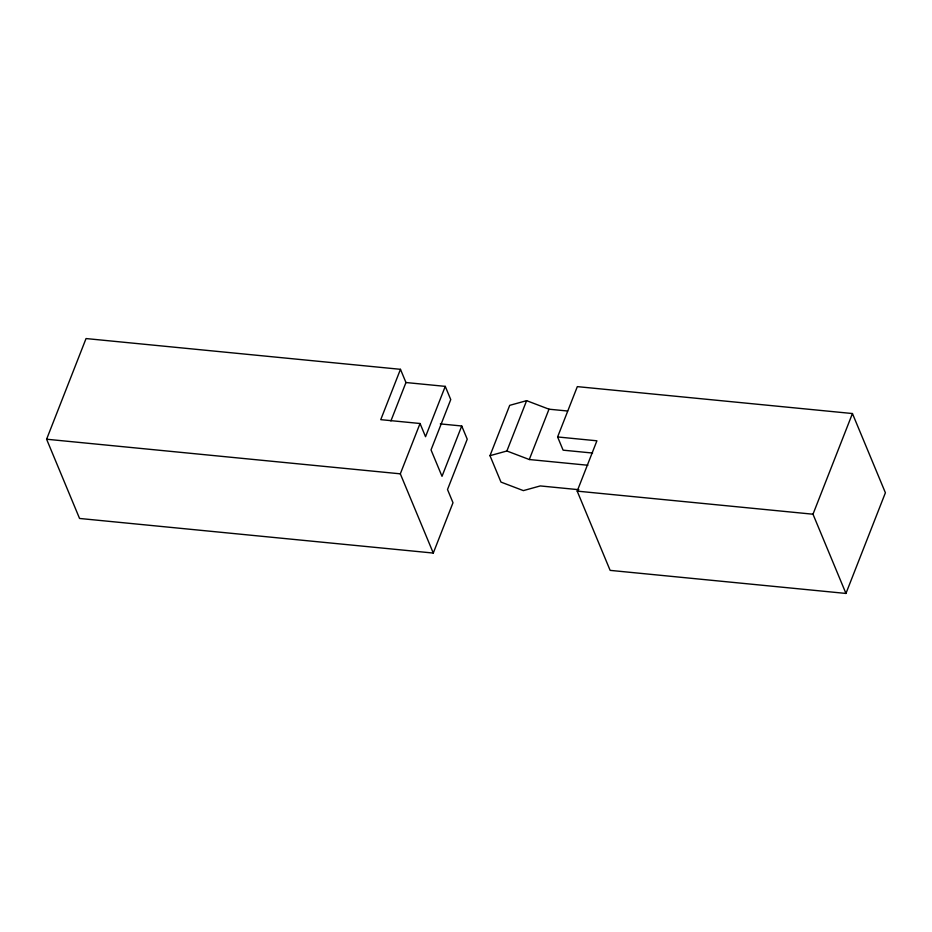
<?xml version="1.0" encoding="UTF-8"?>
<svg xmlns="http://www.w3.org/2000/svg" width="932" height="932" viewBox="0 0 932 932"><rect width="100%" height="100%" fill="white"/><g stroke="black" fill="none" stroke-linecap="round" stroke-linejoin="round"><path stroke-width="1.4" d="M440.3 423.897L461.736 425.994L467.235 439.193L447.511 489.533L452.999 502.732L433.275 553.06L79.558 518.46L46.6 439.228L86.047 338.561L400.469 369.317L405.956 382.528L390.904 420.938M400.469 369.317L380.745 419.656L420.052 423.501L425.54 436.7L445.263 386.372L405.956 382.528M433.275 553.06L400.317 473.829L420.052 423.501M461.736 425.994L442.013 476.322L431.027 449.911L450.75 399.583L445.263 386.372M578.854 489.708L540.269 485.933L523.365 490.616L500.973 482.089L489.987 455.678L509.711 405.35L526.615 400.667L549.006 409.195L567.588 411.012M489.987 455.678L506.892 450.995L526.615 400.667M506.892 450.995L529.283 459.523L549.006 409.195M557.604 436.957L577.327 386.629L852.442 413.54L885.4 492.772L845.953 593.439L610.134 570.372L577.188 491.129L596.911 440.801L557.604 436.957L563.103 450.168L592.577 453.045M845.953 593.439L812.995 514.208L852.442 413.54M529.283 459.523L587.882 465.254M46.6 439.228L400.317 473.829M577.188 491.129L812.995 514.208"/></g></svg>
